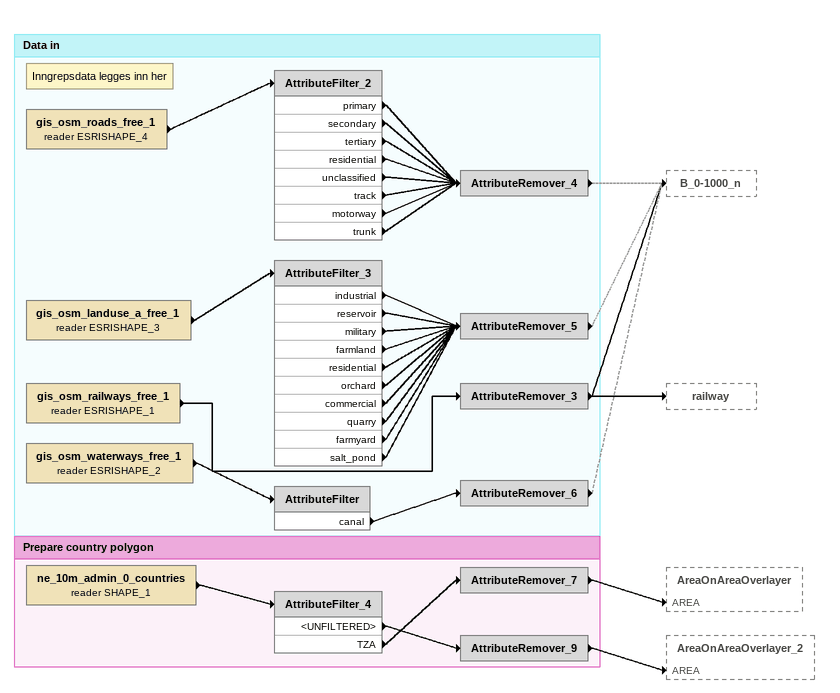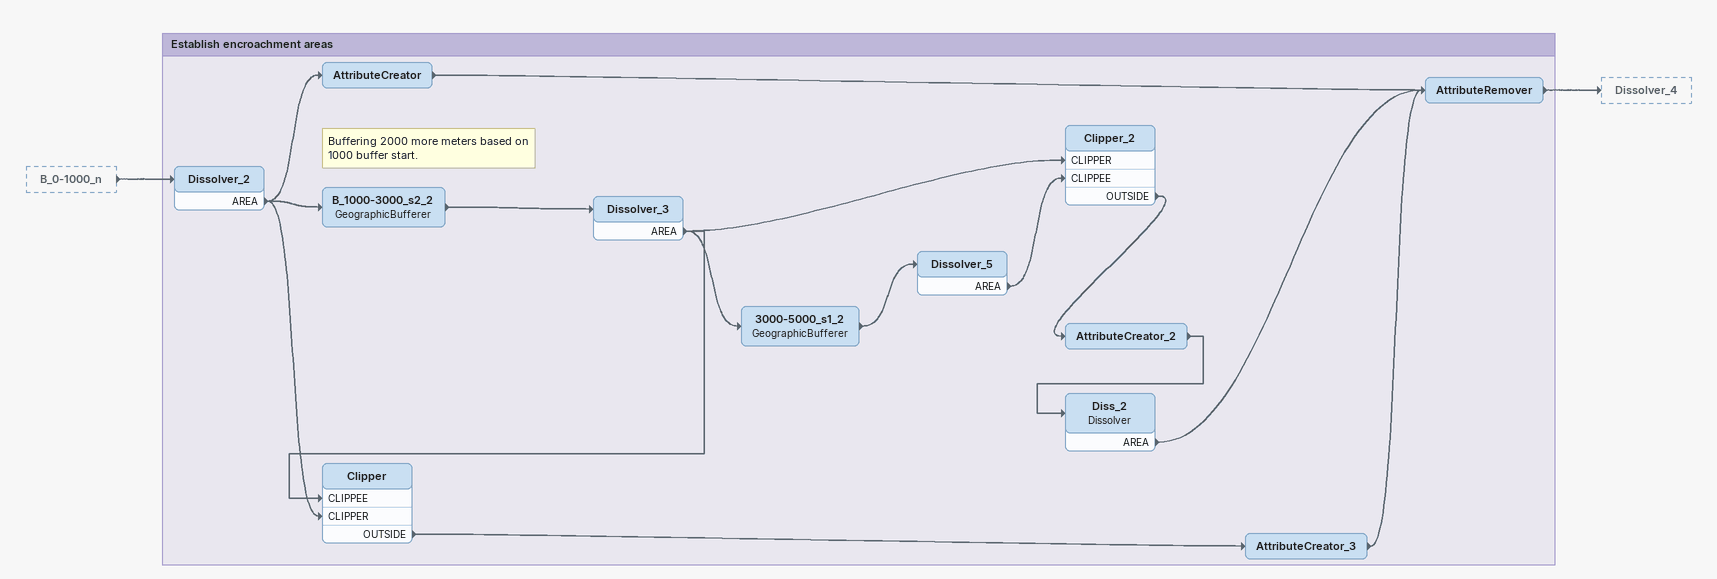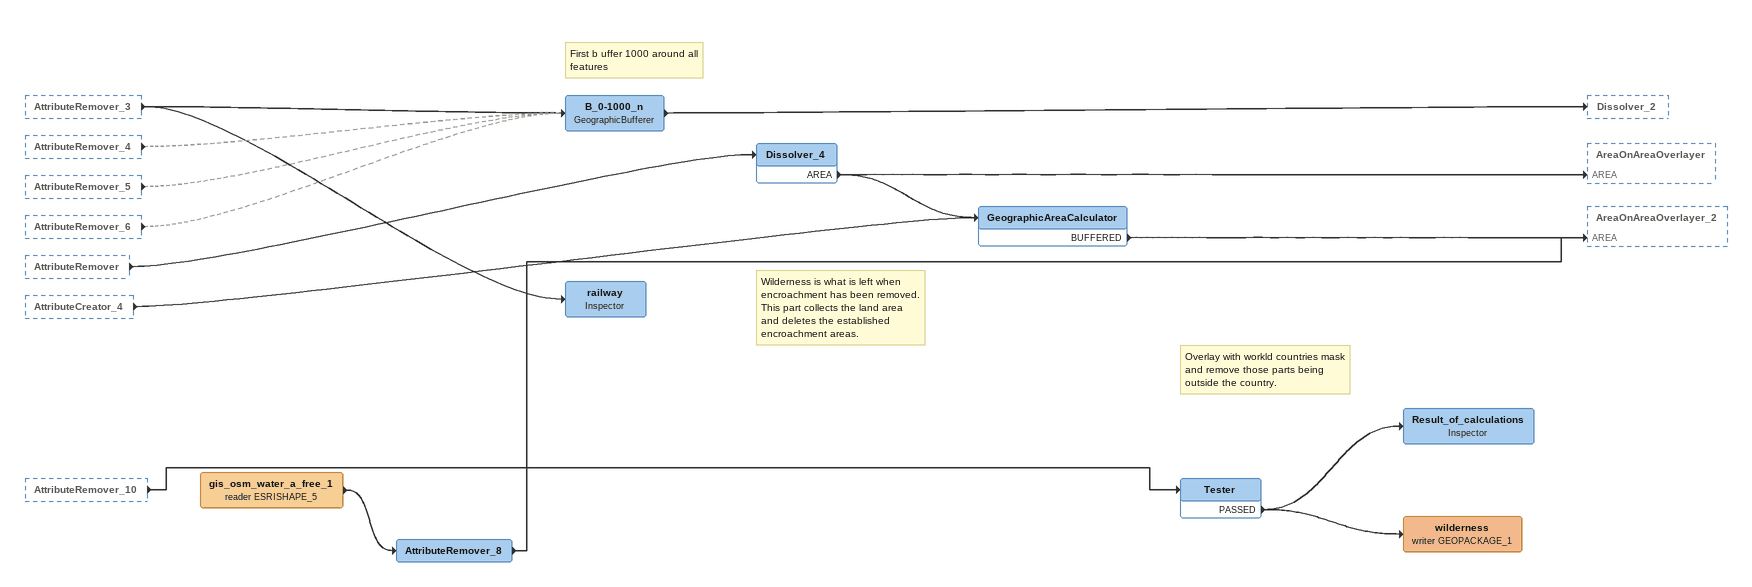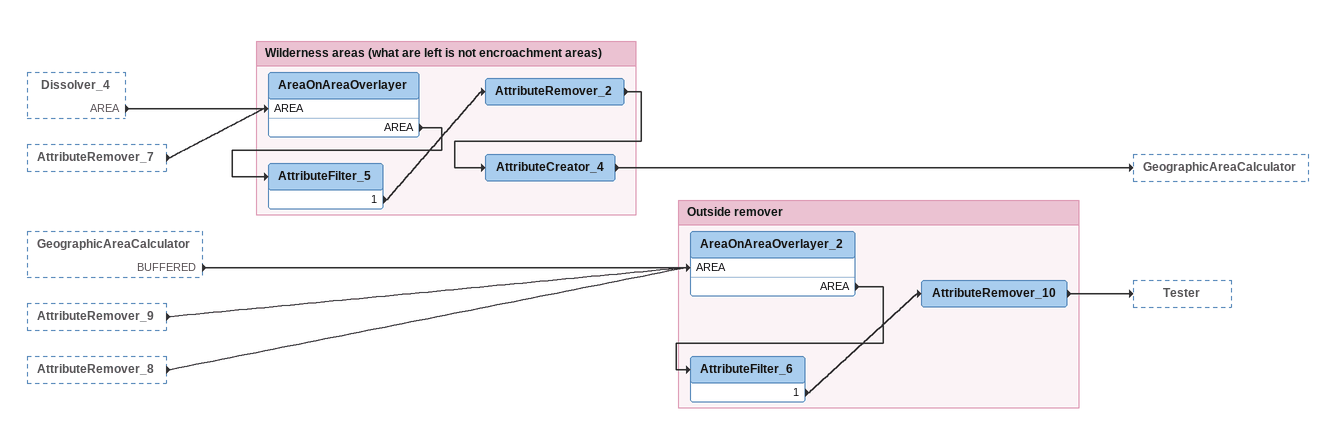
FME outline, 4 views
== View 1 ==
Bookmark: Data in
Note: Inngrepsdata legges inn her
gis_osm_roads_free_1 (reader ESRISHAPE_4)
    -> AttributeFilter_2
AttributeFilter_2
    primary -> AttributeRemover_4
    secondary -> AttributeRemover_4
    tertiary -> AttributeRemover_4
    residential -> AttributeRemover_4
    unclassified -> AttributeRemover_4
    track -> AttributeRemover_4
    motorway -> AttributeRemover_4
    trunk -> AttributeRemover_4
AttributeRemover_4
    -> B_0-1000_n [off]
gis_osm_railways_free_1 (reader ESRISHAPE_1)
    -> AttributeRemover_3
AttributeRemover_3
    -> B_0-1000_n
    -> railway
gis_osm_waterways_free_1 (reader ESRISHAPE_2)
    -> AttributeFilter
AttributeFilter
    canal -> AttributeRemover_6
AttributeRemover_6
    -> B_0-1000_n [off]
gis_osm_landuse_a_free_1 (reader ESRISHAPE_3)
    -> AttributeFilter_3
AttributeFilter_3
    industrial -> AttributeRemover_5
    reservoir -> AttributeRemover_5
    military -> AttributeRemover_5
    farmland -> AttributeRemover_5
    residential -> AttributeRemover_5
    orchard -> AttributeRemover_5
    commercial -> AttributeRemover_5
    quarry -> AttributeRemover_5
    farmyard -> AttributeRemover_5
    salt_pond -> AttributeRemover_5
AttributeRemover_5
    -> B_0-1000_n [off]

Bookmark: Prepare country polygon
ne_10m_admin_0_countries (reader SHAPE_1)
    -> AttributeFilter_4
AttributeFilter_4
    <UNFILTERED> -> AttributeRemover_9
    TZA -> AttributeRemover_7
AttributeRemover_7
    -> AreaOnAreaOverlayer [AREA]
AttributeRemover_9
    -> AreaOnAreaOverlayer_2 [AREA]

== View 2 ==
B_0-1000_n [outside]
    -> Dissolver_2

Bookmark: Establish encroachment areas
Dissolver_2
    AREA -> B_1000-3000_s2_2
    AREA -> Clipper [CLIPPER]
    AREA -> AttributeCreator
AttributeCreator
    -> AttributeRemover
Note: Buffering 2000 more meters based on 1000 buffer start.
B_1000-3000_s2_2: GeographicBufferer
    -> Dissolver_3
Dissolver_3
    AREA -> 3000-5000_s1_2
    AREA -> Clipper_2 [CLIPPER]
    AREA -> Clipper [CLIPPEE]
3000-5000_s1_2: GeographicBufferer
    -> Dissolver_5
Dissolver_5
    AREA -> Clipper_2 [CLIPPEE]
Clipper_2
    OUTSIDE -> AttributeCreator_2
AttributeCreator_2
    -> Diss_2
Diss_2: Dissolver
    AREA -> AttributeRemover
Clipper
    OUTSIDE -> AttributeCreator_3
AttributeCreator_3
    -> AttributeRemover
AttributeRemover
    -> Dissolver_4

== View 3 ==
AttributeRemover_3 [outside]
    -> B_0-1000_n
    -> railway
AttributeRemover_4 [outside]
    -> B_0-1000_n [off]
AttributeRemover_5 [outside]
    -> B_0-1000_n [off]
AttributeRemover_6 [outside]
    -> B_0-1000_n [off]
AttributeRemover [outside]
    -> Dissolver_4
AttributeCreator_4 [outside]
    -> GeographicAreaCalculator
AttributeRemover_10 [outside]
    -> Tester
railway: Inspector
Note: First b uffer 1000 around all features
B_0-1000_n: GeographicBufferer
    -> Dissolver_2
Note: Wilderness is what is left when encroachment has been removed. This part collects the land area and deletes the established encroachment areas.
Dissolver_4
    AREA -> GeographicAreaCalculator
    AREA -> AreaOnAreaOverlayer [AREA]
GeographicAreaCalculator
    BUFFERED -> AreaOnAreaOverlayer_2 [AREA]
gis_osm_water_a_free_1 (reader ESRISHAPE_5)
    -> AttributeRemover_8
AttributeRemover_8
    -> AreaOnAreaOverlayer_2 [AREA]
Note: Overlay with workld countries mask and remove those parts being outside the country.
Tester
    PASSED -> Result_of_calculations
    PASSED -> wilderness (writer GEOPACKAGE_1)
Result_of_calculations: Inspector
wilderness (writer GEOPACKAGE_1)

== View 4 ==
Dissolver_4 [outside]
    AREA -> AreaOnAreaOverlayer [AREA]
AttributeRemover_7 [outside]
    -> AreaOnAreaOverlayer [AREA]
GeographicAreaCalculator [outside]
    BUFFERED -> AreaOnAreaOverlayer_2 [AREA]
AttributeRemover_9 [outside]
    -> AreaOnAreaOverlayer_2 [AREA]
AttributeRemover_8 [outside]
    -> AreaOnAreaOverlayer_2 [AREA]

Bookmark: Wilderness areas (what are left is not encroachment areas)
AreaOnAreaOverlayer
    AREA -> AttributeFilter_5
AttributeFilter_5
    1 -> AttributeRemover_2
AttributeRemover_2
    -> AttributeCreator_4
AttributeCreator_4
    -> GeographicAreaCalculator

Bookmark: Outside remover
AreaOnAreaOverlayer_2
    AREA -> AttributeFilter_6
AttributeFilter_6
    1 -> AttributeRemover_10
AttributeRemover_10
    -> Tester
